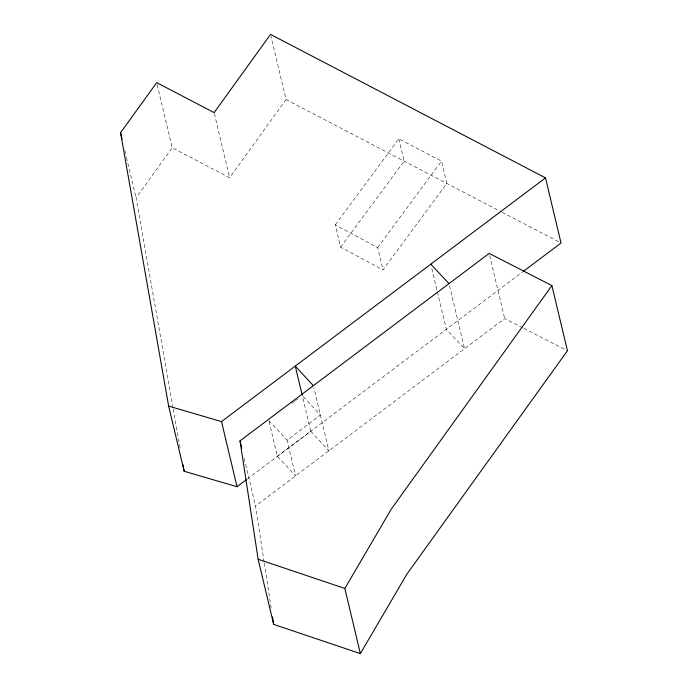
<?xml version="1.0" encoding="UTF-8"?>
<svg xmlns="http://www.w3.org/2000/svg" width="688" height="688" viewBox="0 0 688 688"><rect width="100%" height="100%" fill="white"/><g stroke="black" fill="none" stroke-linecap="round" stroke-linejoin="round"><path stroke-width="0.52" stroke-dasharray="3.44 2.58" d="M157.191 84.693L172.215 147.765L229.646 177.771L286.045 99.545L271.012 36.464M173.032 407.907L136.095 197.834L172.215 147.765M335.245 224.838L398.799 138.821L441.507 161.112L446.83 183.447L383.01 269.902L340.569 247.173L335.245 224.838L377.686 247.568L383.01 269.902M340.569 247.173L404.123 161.155L398.799 138.821M377.686 247.568L441.507 161.112M269.094 421.632L277.359 456.35L295.582 475.881L287.068 440.148L320.376 415.096L303.004 396.297M247.31 478.994L522.467 272.035M264.115 562.019L255.54 505.998L504.674 318.544L522.742 327.806M291.996 403.237L294.567 401.302M295.419 400.657L297.99 398.73M277.359 456.35L310.795 431.247L302.281 395.514M523.688 328.296L567.428 350.742M286.045 99.545L501.088 211.749M502.042 212.239L559.129 242.03M268.845 420.617L287.068 440.148M310.795 431.247L328.89 450.829L313.866 387.757M489.65 255.463L504.674 318.544M449.513 285.64L464.538 348.713L446.314 329.354L431.29 266.282M214.372 113.658L229.646 177.771M244.206 458.44L255.54 505.998M124.76 150.268L126.239 156.477M126.489 157.509L136.095 197.834M173.213 408.956L180.265 449.075M264.278 563.076L271.554 610.634"/><path stroke-width="1.03" d="M360.357 653.6L344.843 588.455L391.352 509.025L551.905 285.597L489.159 253.399L240.017 440.862L258.138 559.232L273.661 624.377L360.357 653.6L406.875 574.17L567.428 350.742L551.905 285.597M246.45 479.639L237.025 486.734L184.16 471.246L168.646 406.101L120.572 132.689L156.692 82.62L214.123 112.626L270.522 34.4L545.515 177.882L561.038 243.027L523.319 271.39M168.646 406.101L221.502 421.589L545.515 177.882M258.138 559.232L344.843 588.455M430.791 264.209L449.023 283.576M313.367 385.684L295.272 366.102L302.17 395.058M240.017 440.862L241.746 448.094M221.502 421.589L237.025 486.734M120.572 132.689L122.051 138.899M183.051 464.907L184.16 471.246M272.525 616.981L273.661 624.377"/></g></svg>
